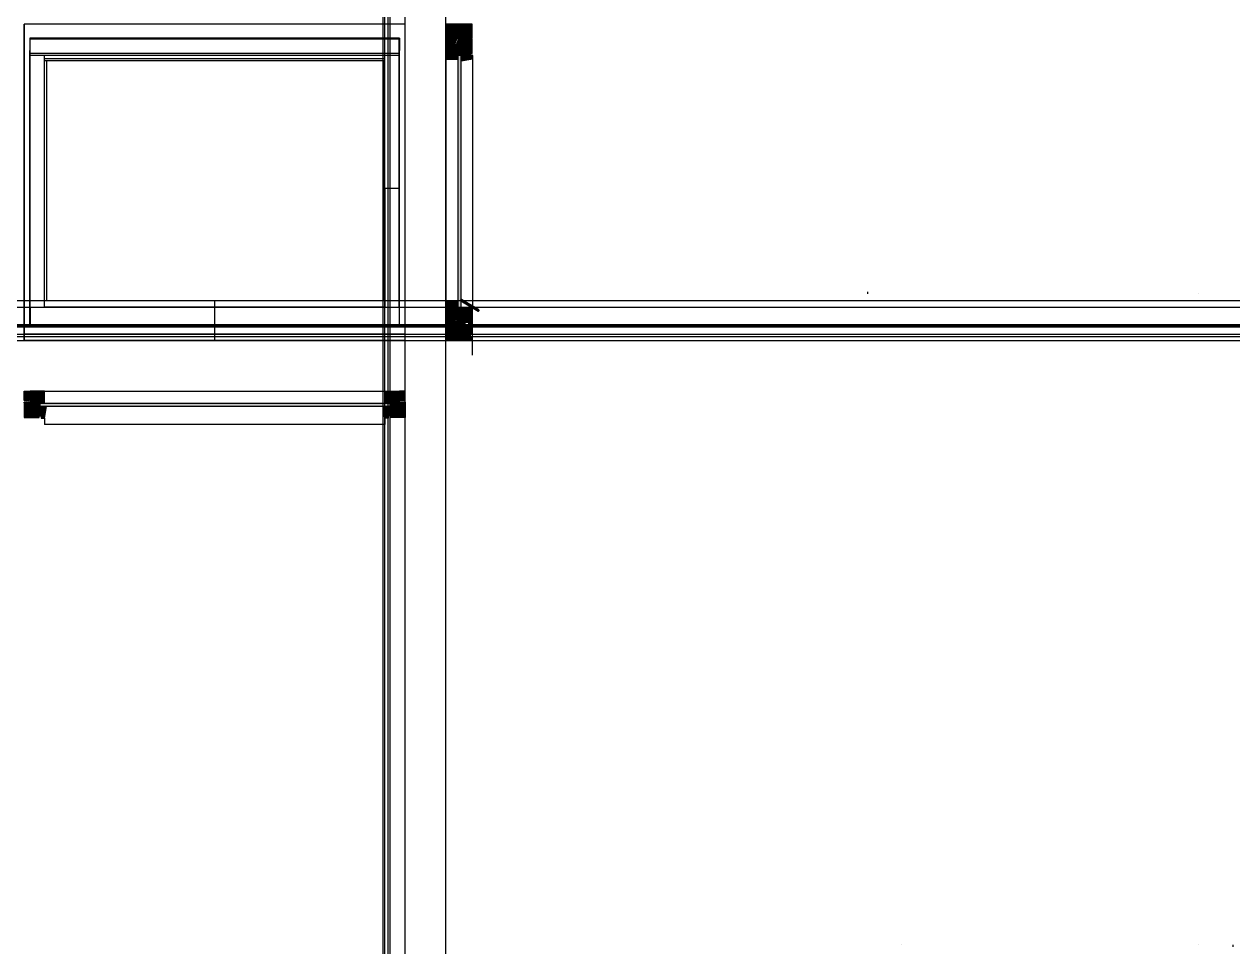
# Model space of a CAD drawing. Header units: millimetres. Extents: x -700 to 2510, y -3 to 2448.
import ezdxf

# ---------------------------------------------------------------- set-up
doc = ezdxf.new("R2010")
doc.units = ezdxf.units.MM
doc.layers.add('Hjælpelinjer', color=252, linetype='Continuous', plot=False)
doc.layers.add('Kontur', color=7, linetype='Continuous')
doc.layers.add('Skravering', color=7, linetype='Continuous')

msp = doc.modelspace()

# ---------------------------------------------------------------- hatches: boundary and pattern name
at = {"layer": 'Kontur'}
h = msp.add_hatch(dxfattribs=at)
h.set_pattern_fill('GOST_GLASS', color=256, angle=45)
h.paths.add_polyline_path([(451.6, 2365.6), (451.6, 2355), (451.6, 1714), (451.6, 1696), (460.6, 1696), (460.6, 1724.1), (460.6, 2365.6)])
h = msp.add_hatch(dxfattribs=at)
h.set_pattern_fill('ANSI31', color=256, scale=0.5)
h.paths.add_polyline_path([(-687.1, 1448.1), (-700.1, 1448.1), (-700.1, 1473.1), (-685.1, 1473.1), (-685.1, 1467.1), (-687.1, 1467.1)])
h.paths.add_polyline_path([(298.9, 1467.1), (298.9, 1448.1), (311.9, 1448.1), (311.9, 1473.1), (296.9, 1473.1), (296.9, 1467.1)])
h = msp.add_hatch(dxfattribs=at)
h.set_pattern_fill('ANSI31', color=256, scale=0.5, angle=90)
h.paths.add_polyline_path([(252.9, 1432.1), (273.7, 1432.1), (273.7, 1441.1), (257.9, 1441.1), (257.9, 1473.1), (295.9, 1473.1), (295.9, 1444.1), (311.9, 1444.1), (311.9, 1403.1), (271.9, 1403.1), (271.9, 1407.1), (266.9, 1407.1), (266.9, 1401.1), (257.9, 1401.1)])
edge = h.paths.add_edge_path()
edge.add_line((-641.1, 1431.5), (-657.8, 1432.1))
edge.add_line((-657.8, 1432.1), (-657.8, 1441.1))
edge.add_line((-657.8, 1441.1), (-646.1, 1441.1))
edge.add_line((-646.1, 1441.1), (-646.1, 1473.1))
edge.add_line((-646.1, 1473.1), (-684.1, 1473.1))
edge.add_line((-684.1, 1473.1), (-684.1, 1444.1))
edge.add_line((-684.1, 1444.1), (-700.1, 1444.1))
edge.add_line((-700.1, 1444.1), (-700.1, 1403.1))
edge.add_line((-700.1, 1403.1), (-660.1, 1403.1))
edge.add_line((-660.1, 1403.1), (-660.1, 1407.1))
edge.add_line((-660.1, 1407.1), (-655.1, 1407.1))
edge.add_line((-655.1, 1407.1), (-655.1, 1401.1))
edge.add_line((-655.1, 1401.1), (-646.1, 1401.1))
edge.add_line((-646.1, 1401.1), (-641.1, 1432.1))
h = msp.add_hatch(dxfattribs=at)
h.set_pattern_fill('GOST_GLASS', color=256, scale=0.5, angle=90)
h.paths.add_polyline_path([(-657.8, 1441.1), (273.7, 1441.1), (273.7, 1432.1), (-657.8, 1432.1)])
at = {"layer": 'Skravering'}
h = msp.add_hatch(dxfattribs=at)
h.set_pattern_fill('ANSI31', color=256, scale=0.5)
h.paths.add_polyline_path([(489.6, 2411), (489.6, 2448), (419.6, 2448), (419.6, 2395), (443.6, 2395), (449.6, 2411)])
h = msp.add_hatch(dxfattribs=at)
h.set_pattern_fill('ANSI31', color=256, scale=0.5, angle=90)
h.paths.add_polyline_path([(460.6, 2351), (491.6, 2356), (491.6, 2365), (485.6, 2365), (485.6, 2370), (489.6, 2370), (489.6, 2409), (453.6, 2409), (447.6, 2393), (419.6, 2393), (419.6, 2355), (451.6, 2355), (451.6, 2365.6), (460.6, 2365.6)])
h = msp.add_hatch(dxfattribs=at)
h.set_pattern_fill('ANSI31', color=256, scale=0.5, angle=90)
h.paths.add_polyline_path([(451.6, 1696), (489.6, 1696), (489.6, 1650), (480.6, 1650), (480.6, 1655), (470.6, 1655), (470.6, 1650), (449.6, 1650), (449.6, 1663), (419.6, 1663), (419.6, 1714), (451.6, 1714)])
h = msp.add_hatch(dxfattribs=at)
h.set_pattern_fill('ANSI31', color=256, scale=0.5)
h.paths.add_polyline_path([(489.6, 1644), (489.6, 1624), (484.6, 1624), (484.6, 1618), (489.6, 1618), (489.6, 1608), (419.6, 1608), (419.6, 1661), (445.6, 1661), (445.6, 1648), (470.6, 1646.6), (470.6, 1645.1), (471.6, 1645.1)])

# ---------------------------------------------------------------- linework, layer by layer
at = {"layer": 'Hjælpelinjer'}
for p, q in [((296.9, 2370), (291.9, 2370)), ((257.9, 2011), (252.9, 2011)), ((295.9, 2011), (257.9, 2011)), ((296.9, 2011), (295.9, 2011)), ((-194.1, 1696), (-194.1, 1714)), ((-194.1, 1650), (-194.1, 1696)), ((-194.1, 1644), (-194.1, 1650)), ((-194.1, 1624), (-194.1, 1644)), ((489.6, 1645.9), (489.6, 1569)), ((-194.1, 1618), (-194.1, 1624)), ((-194.1, 1608), (-194.1, 1618))]:
    msp.add_line(p, q, dxfattribs=at)
for p, direction in [((252.9, 1374.1), (0, 1)), ((257.9, 1405.1), (0, 1)), ((266.9, 1405.1), (0, 1)), ((271.9, 1403.1), (0, 1)), ((311.9, 1403.1), (0, 1)), ((419.6, 2355), (0, 1)), ((-990.1, 1714), (1, 0)), ((-952.1, 1696), (1, 0)), ((-952.1, 1650), (1, 0)), ((-996.1, 1648), (1, 0)), ((-971.1, 1646.6), (1, 0)), ((-971.1, 1645.1), (1, 0)), ((-952.1, 1644), (1, 0)), ((-952.1, 1624), (1, 0)), ((-952.1, 1618), (1, 0)), ((-700.1, 1608), (1, 0))]:
    msp.add_xline(p, direction, dxfattribs=at)
at = {"layer": 'Kontur'}
for p, q in [((311.9, 2448), (-700.1, 2448)), ((-700.1, 2448), (-700.1, 1608)), ((-700.1, 1608), (-700.1, 2448)), ((311.9, 1608), (311.9, 2448)), ((295.9, 2411), (-685.1, 2411)), ((-685.1, 2411), (-685.1, 2378)), ((-684.1, 2409), (295.9, 2409)), ((-684.1, 1696), (-684.1, 2409)), ((296.9, 2411), (295.9, 2411)), ((295.9, 1696), (295.9, 2409)), ((296.9, 2411), (296.9, 2378)), ((-685.1, 1644), (-685.1, 2378)), ((296.9, 1644), (296.9, 2378)), ((-641.1, 2370), (-685.1, 2370)), ((295.9, 2365), (-684.1, 2365)), ((-646.1, 1696), (-646.1, 2365)), ((257.9, 2356), (-646.1, 2356)), ((257.9, 2351), (-646.1, 2351)), ((295.9, 2370), (-641.1, 2370)), ((-641.1, 2351), (-641.1, 1714)), ((252.9, 2351), (252.9, 1714)), ((257.9, 1696), (257.9, 2365)), ((419.6, 2355), (419.6, 1714)), ((491.6, 1697.2), (491.6, 2356)), ((257.9, 2011), (257.9, 1696)), ((295.9, 2011), (295.9, 1696)), ((-641.1, 1714), (252.9, 1714)), ((2419.9, 1731.8, 51), (2419.9, 1731.8, 54)), ((-684.1, 1696), (-684.1, 1650)), ((257.9, 1696), (-646.1, 1696)), ((295.9, 1696), (295.9, 1650)), ((489.6, 1696), (490.3, 1696)), ((-685.1, 1650), (295.9, 1650)), ((296.9, 1648), (-685.1, 1648)), ((-685.1, 1646.6), (296.9, 1646.6)), ((296.9, 1645.1), (-685.1, 1645.1)), ((-685.1, 1644), (296.9, 1644)), ((295.9, 1650), (296.9, 1650)), ((311.9, 1624), (-700.1, 1624)), ((-700.1, 1618), (311.9, 1618)), ((311.9, 1608), (-700.1, 1608)), ((-646.1, 1473.1), (257.9, 1473.1)), ((-700.1, 1442.1), (-700.1, 1444.1)), ((-657.8, 1441.1), (-657.8, 1441.1)), ((311.9, 1442.1), (311.9, 1444.1)), ((-646.1, 1401.1), (-646.1, 1384.6)), ((257.9, 1384.6), (-646.1, 1384.6)), ((257.9, 1401.1), (257.9, 1384.6)), ((1629.9, 1.8, 51), (1629.9, 1.8, 54)), ((2419.9, 1.8, 51), (2419.9, 1.8, 54))]:
    msp.add_line(p, q, dxfattribs=at)
for points in [[(489.6, 2411), (489.6, 2448), (419.6, 2448), (419.6, 2395), (443.6, 2395), (449.6, 2411)], [(460.6, 2351), (491.6, 2356), (491.6, 2365), (485.6, 2365), (485.6, 2370), (489.6, 2370), (489.6, 2409), (453.6, 2409), (447.6, 2393), (419.6, 2393), (419.6, 2355), (451.6, 2355), (451.6, 2365.6), (460.6, 2365.6)], [(451.6, 2365.6), (451.6, 2355), (451.6, 1714), (451.6, 1696), (460.6, 1696), (460.6, 1724.1), (460.6, 2365.6)], [(451.6, 1696), (489.6, 1696), (489.6, 1650), (480.6, 1650), (480.6, 1655), (470.6, 1655), (470.6, 1650), (449.6, 1650), (449.6, 1663), (419.6, 1663), (419.6, 1714), (451.6, 1714)], [(489.6, 1644), (489.6, 1624), (484.6, 1624), (484.6, 1618), (489.6, 1618), (489.6, 1608), (419.6, 1608), (419.6, 1661), (445.6, 1661), (445.6, 1648), (470.6, 1646.6), (470.6, 1645.1), (471.6, 1645.1)], [(-687.1, 1448.1), (-700.1, 1448.1), (-700.1, 1473.1), (-685.1, 1473.1), (-685.1, 1467.1), (-687.1, 1467.1)], [(252.9, 1432.1), (273.7, 1432.1), (273.7, 1441.1), (257.9, 1441.1), (257.9, 1473.1), (295.9, 1473.1), (295.9, 1444.1), (311.9, 1444.1), (311.9, 1403.1), (271.9, 1403.1), (271.9, 1407.1), (266.9, 1407.1), (266.9, 1401.1), (257.9, 1401.1)], [(298.9, 1467.1), (298.9, 1448.1), (311.9, 1448.1), (311.9, 1473.1), (296.9, 1473.1), (296.9, 1467.1)], [(-657.8, 1441.1), (273.7, 1441.1), (273.7, 1432.1), (-657.8, 1432.1)]]:
    msp.add_lwpolyline(points, close=True, dxfattribs=at)
at = {"layer": 'Kontur', "elevation": 51}
for points in [[(1539.9, 1736.8), (1539.9, 1731.8)], [(2509.9, 1.8), (2509.9, -3.2)]]:
    msp.add_lwpolyline(points, dxfattribs=at)
at = {"layer": 'Kontur', "lineweight": 50}
msp.add_lwpolyline([(460.6, 1716), (506.1, 1688.4), (506.1, 1686.4), (460.6, 1714)], close=True, dxfattribs=at)
at = {"layer": 'Kontur'}
msp.add_lwpolyline([(-641.1, 1431.5), (-657.8, 1432.1), (-657.8, 1441.1), (-646.1, 1441.1), (-646.1, 1473.1), (-684.1, 1473.1), (-684.1, 1444.1), (-700.1, 1444.1), (-700.1, 1403.1), (-660.1, 1403.1), (-660.1, 1407.1), (-655.1, 1407.1), (-655.1, 1401.1), (-646.1, 1401.1), (-641.1, 1432.1)], dxfattribs=at)

doc.saveas('drawing.dxf')
